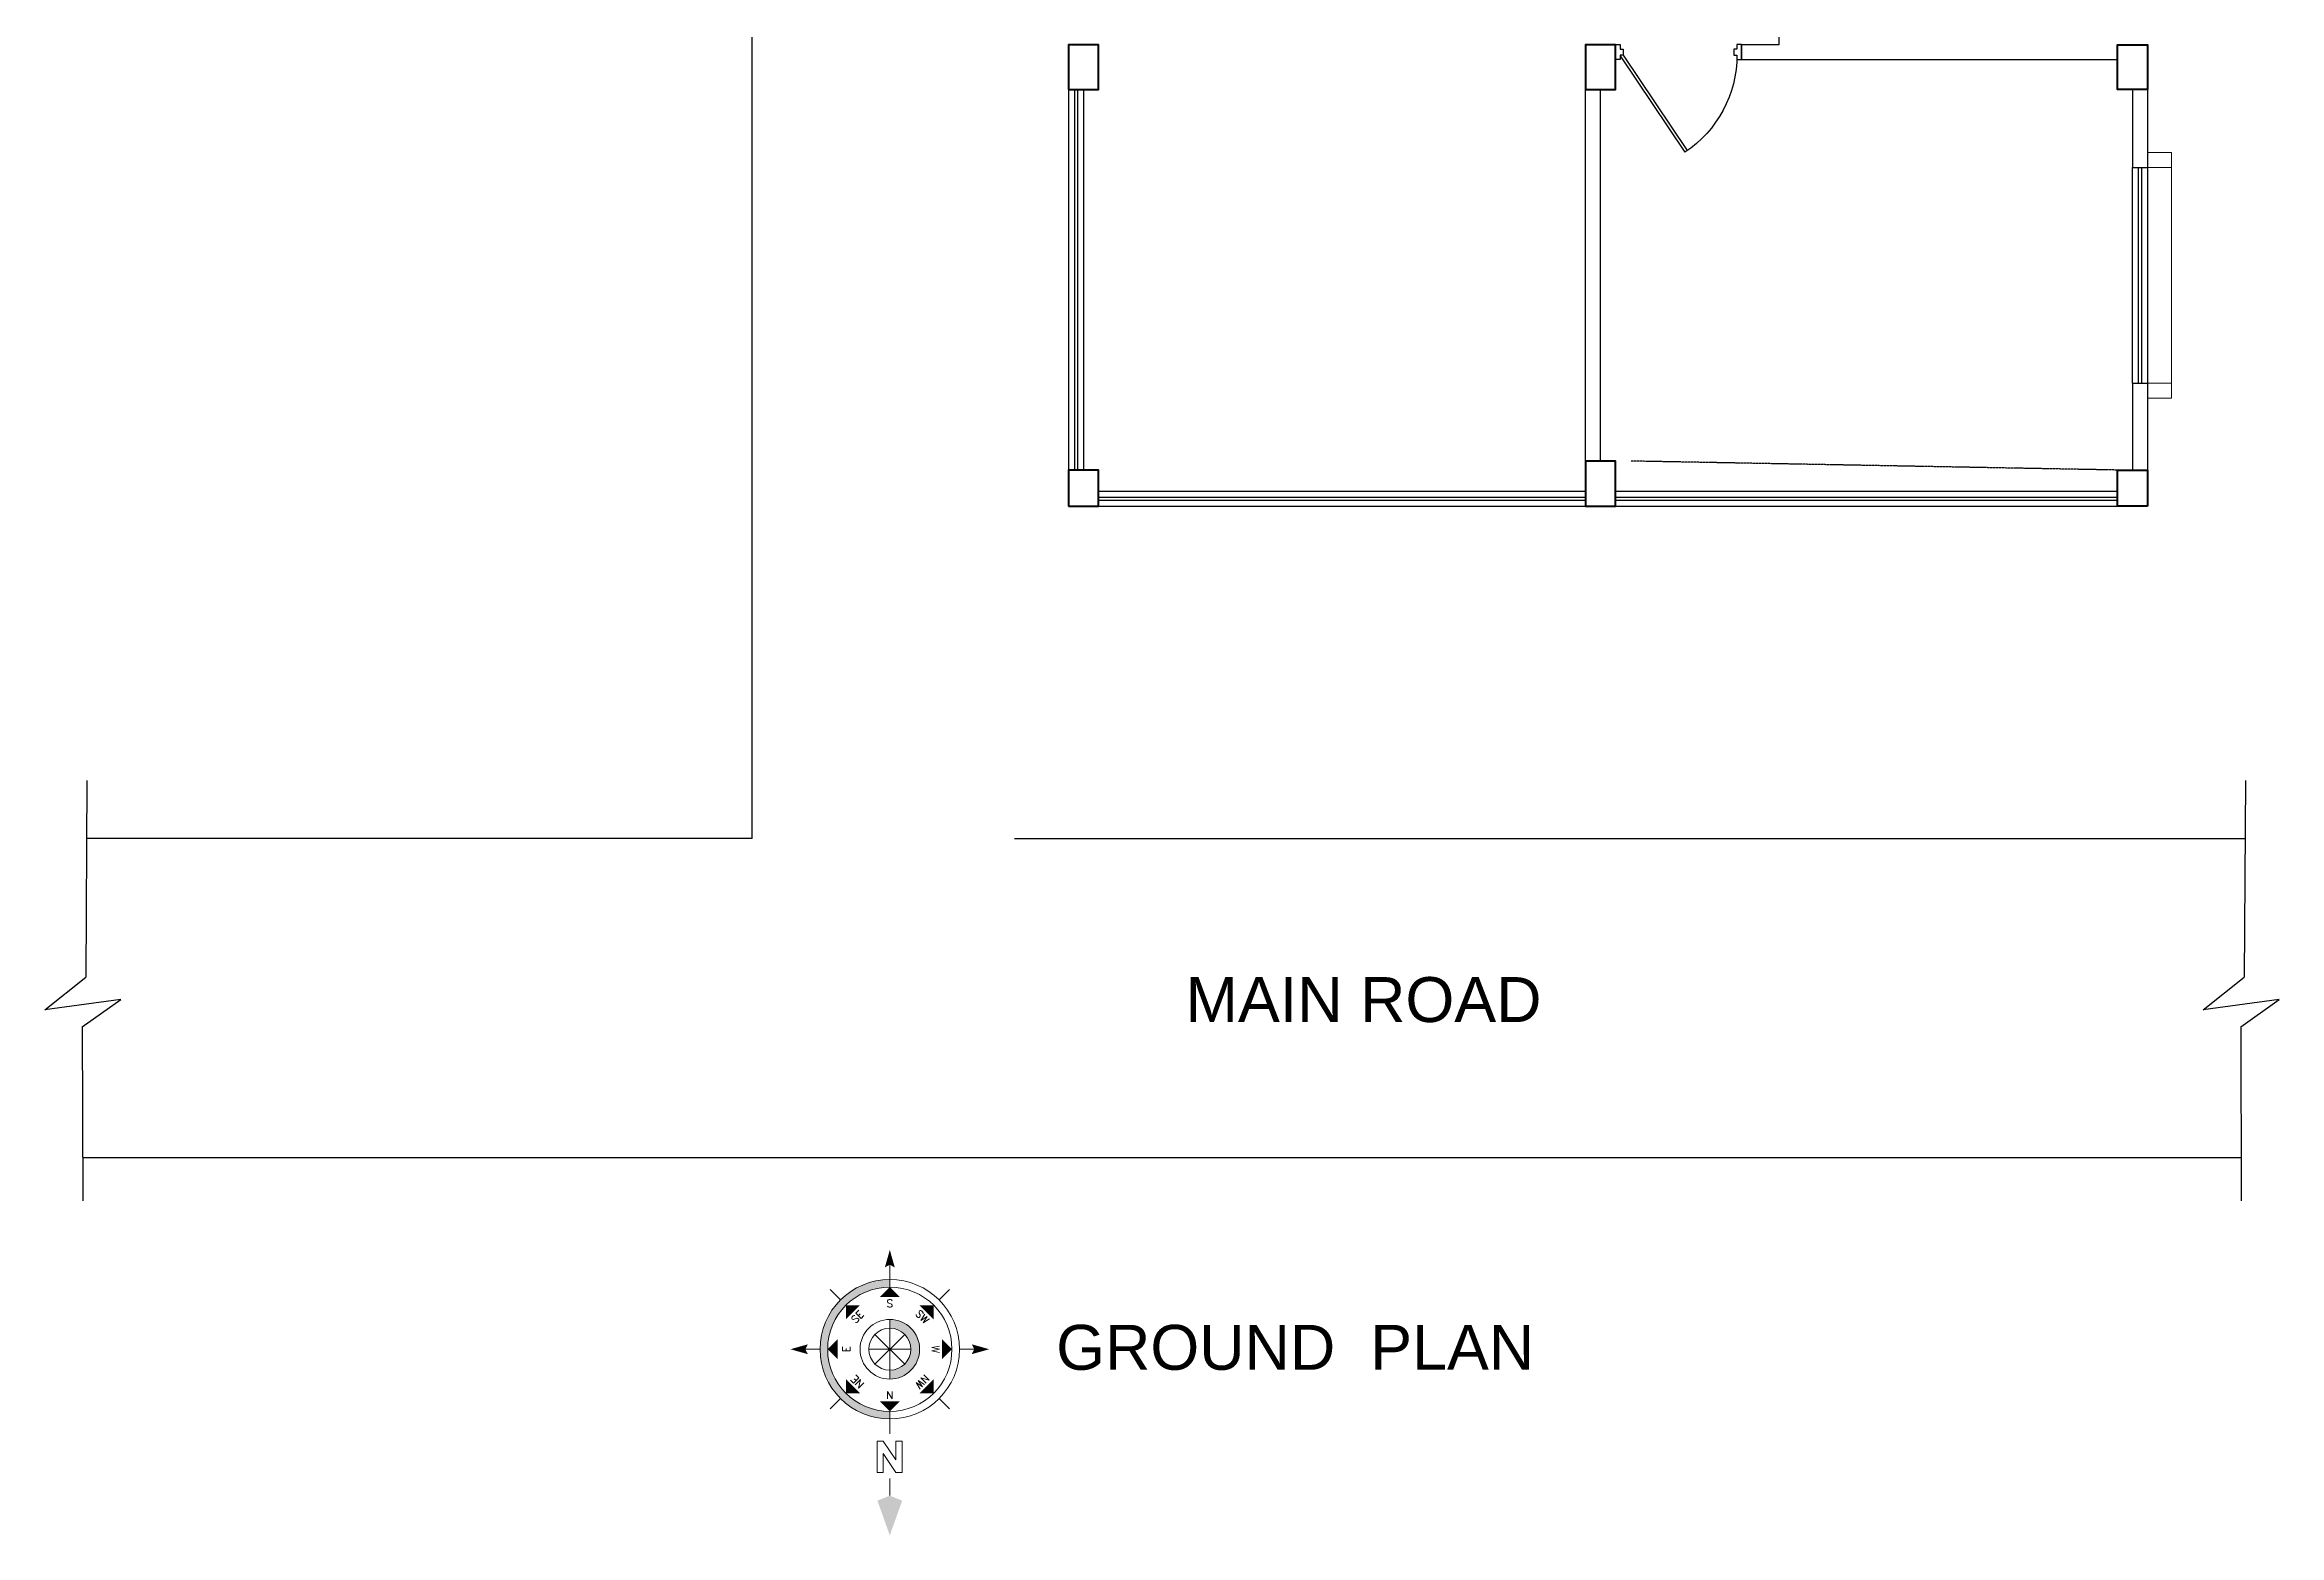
# Model space of a CAD drawing. Header units: inches. Extents: x -54558 to 35158, y -4190 to 41945.
# Drawn here: x 1177 to 1923, y 4957 to 5454 of the extents above; entities that cross this region are included whole.
import ezdxf
from ezdxf.enums import TextEntityAlignment as Align

# ---------------------------------------------------------------- set-up
doc = ezdxf.new("R2010")
doc.units = ezdxf.units.IN
doc.header["$MEASUREMENT"] = 0
doc.linetypes.add('AUDIT_I_190731160832-11', pattern=[0.375, 0.25, -0.125])
doc.linetypes.add('Dash 1_16_', pattern=[3.175, 1.5875, -1.5875])
doc.layers.get('0').update_dxf_attribs({"true_color": 0xe4c8de})
for name, color, linetype, lineweight in [('A-FURN-FIXD', 44, 'Continuous', 9), ('A_WALL', 7, 'Continuous', 30), ('colum', 241, 'Continuous', 40), ('railing', 6, 'Continuous', 5), ('ROAD', 251, 'Continuous', 30), ('sanshade', 252, 'Continuous', 5), ('Wall-02', 7, 'Continuous', 30), ('windo', 140, 'Continuous', 25)]:
    doc.layers.add(name, color=color, linetype=linetype, lineweight=lineweight)
doc.layers.add('door', color=34, linetype='Continuous')
doc.layers.add('title', color=7, linetype='Continuous')
doc.styles.add('Arial', font='arial.ttf')
doc.styles.add('ROMANS', font='romans.shx', dxfattribs={"width": 0.8})

# ---------------------------------------------------------------- blocks, each defined once
blk = doc.blocks.new('tyer')
at = {"layer": 'sanshade'}
for points in [[(-25800.79, -9018.32), (-25792.79, -9018.32), (-25792.79, -9023.32), (-25800.79, -9023.32)], [(-25800.79, -9018.32), (-25792.79, -9018.32), (-25792.79, -9100.32), (-25800.79, -9100.32)], [(-25800.79, -9095.32), (-25792.79, -9095.32), (-25792.79, -9100.32), (-25800.79, -9100.32)]]:
    blk.add_lwpolyline(points, close=True, dxfattribs=at)
blk = doc.blocks.new('Anno_North_J_Metric')
at = {"layer": 'title', "lineweight": 18}
h = blk.add_hatch(color=256, dxfattribs=at)
h.paths.add_polyline_path([(4.17, 0), (4.68, 0, 1), (-4.68, 0), (-4.17, 0, -1)])
h.paths.add_polyline_path([(-1.41, 0), (-2, 0, 1), (2, 0), (1.41, 0, -1)])
for p, q in [((0, 4.68), (0, 5.67)), ((-3.31, 3.31), (-4.01, 4.01)), ((3.31, 3.31), (4.01, 4.01)), ((-8.67, 0), (-9.83, 0)), ((-8.27, 0.86), (-6.17, 0.86)), ((-8.27, 0.44), (-8.27, 0.86)), ((-7.01, 0.44), (-8.27, 0.44)), ((-8.27, -0.4), (-7.01, 0.44)), ((-6.17, 0.44), (-7.43, -0.4)), ((-6.17, 0.86), (-6.17, 0.44)), ((-4.68, 0), (-5.67, 0)), ((-4.68, 0), (-4.17, 0)), ((1, -1), (-1, 1)), ((1, 1), (-1, -1)), ((-1, 1), (1, -1)), ((-1, -1), (1, 1)), ((0, -1.41), (0, 1.41)), ((0, 1.41), (0, -1.41)), ((1.41, 0), (2, 0)), ((4.68, 0), (4.17, 0)), ((4.68, 0), (5.67, 0)), ((-8.27, -0.82), (-8.27, -0.4)), ((-6.17, -0.82), (-8.27, -0.82)), ((-7.43, -0.4), (-6.17, -0.4)), ((-6.17, -0.4), (-6.17, -0.82)), ((-1.41, 0), (-2, 0)), ((1.41, 0), (-1.41, 0)), ((-1.41, 0), (1.41, 0)), ((-3.31, -3.31), (-4.01, -4.01)), ((3.31, -3.31), (4.01, -4.01)), ((0, -4.68), (0, -5.67))]:
    blk.add_line(p, q, dxfattribs=at)
for radius in [4.68, 4.17, 2, 1.41]:
    blk.add_circle((0, 0), radius, dxfattribs=at)
for points in [[(-0.33, 5.5), (0, 5.67), (0, 6.67)], [(0, 6.67), (0.33, 5.5), (0, 5.67)], [(0, 4.17), (0.67, 3.5), (-0.67, 3.5)], [(-2.95, 2.95), (-2, 2.95), (-2.95, 2)], [(2.95, 2.95), (2.95, 2), (2, 2.95)], [(-9.83, 0), (-10.17, 0.83), (-12.5, 0)], [(-12.5, 0), (-10.17, -0.83), (-9.83, 0)], [(-4.17, 0), (-3.5, 0.67), (-3.5, -0.67)], [(4.17, 0), (3.5, -0.67), (3.5, 0.67)], [(5.5, 0.33), (5.67, 0), (6.67, 0)], [(6.67, 0), (5.5, -0.33), (5.67, 0)], [(-2.95, -2.95), (-2.95, -2), (-2, -2.95)], [(2.95, -2.95), (2, -2.95), (2.95, -2)], [(0, -4.17), (-0.67, -3.5), (0.67, -3.5)], [(0, -6.67), (-0.33, -5.5), (0, -5.67)], [(0.33, -5.5), (0, -5.67), (0, -6.67)]]:
    blk.add_solid(points, dxfattribs=at)
at = {"layer": 'title', "lineweight": 18, "style": 'ROMANS'}
blk.add_text('E', height=0.5, dxfattribs=at).set_placement((0, 2.67), align=Align.CENTER)
for s, rotation, p in [('NE', 45, (-2, 2)), ('SE', 315, (2, 2)), ('N', 90, (-2.83, 0)), ('S', 90, (3.33, 0)), ('NW', 135, (-2, -2)), ('W', 180, (0, -2.83)), ('SW', 225, (2, -2))]:
    blk.add_text(s, height=0.5, rotation=rotation, dxfattribs=at).set_placement(p, align=Align.CENTER)
blk = doc.blocks.new('North')
at = {"layer": 'title', "linetype": 'Dash 1_16_', "lineweight": 20, "xscale": 79.54979519464541, "yscale": 79.54979519464541, "zscale": 79.54979519464541, "rotation": 270}
blk.add_blockref('Anno_North_J_Metric', (8025510, 1107807), dxfattribs=at)
blk = doc.blocks.new('efre')
at = {"layer": 'door'}
for p, q in [((10922.87, 10339.43), (10901.44, 10307.52)), ((10923.87, 10339.12), (10902.26, 10306.96))]:
    blk.add_line(p, q, dxfattribs=at)
for points in [[(10885.87, 10339.43), (10884.87, 10339.43), (10884.87, 10337.89), (10883.37, 10337.89), (10883.37, 10342.89), (10884.87, 10342.89), (10884.87, 10341.35), (10885.87, 10341.35)], [(10922.87, 10339.43), (10923.87, 10339.43), (10923.87, 10337.89), (10925.37, 10337.89), (10925.37, 10342.89), (10923.87, 10342.89), (10923.87, 10341.35), (10922.87, 10341.35)]]:
    blk.add_lwpolyline(points, close=True, dxfattribs=at)
blk.add_arc((10923.87, 10339.43), 39, 180, 236.36425, dxfattribs=at)

msp = doc.modelspace()

# ---------------------------------------------------------------- linework, layer by layer
at = {"linetype": 'AUDIT_I_190731160832-11', "ltscale": 0.25}
msp.add_line((1868.671, 5312.181), (1706.171, 5315.181), dxfattribs=at)
at = {"layer": 'colum'}
for points in [[(1518.671, 5439.181), (1528.671, 5439.181), (1528.671, 5454.181), (1518.671, 5454.181)], [(1691.171, 5439.181), (1701.171, 5439.181), (1701.171, 5454.181), (1691.171, 5454.181)], [(1878.671, 5439.181), (1868.671, 5439.181), (1868.671, 5454.181), (1878.671, 5454.181)], [(1518.671, 5300.181), (1528.671, 5300.181), (1528.671, 5312.181), (1518.671, 5312.181)], [(1691.171, 5300.181), (1701.171, 5300.181), (1701.171, 5315.181), (1691.171, 5315.181)], [(1878.671, 5300.181), (1868.671, 5300.181), (1868.671, 5312.181), (1878.671, 5312.181)]]:
    msp.add_lwpolyline(points, close=True, dxfattribs=at)
at = {"layer": 'ROAD'}
for p, q in [((1413.112, 5189.181), (1413.112, 6114.378)), ((1191.128, 5208.555), (1190.775, 5142.913)), ((1911.277, 5208.555), (1910.924, 5142.913)), ((1413.112, 5189.181), (1191.024, 5189.181)), ((1500.671, 5189.181), (1911.173, 5189.181)), ((1177.051, 5131.969), (1190.775, 5142.913)), ((1897.2, 5131.969), (1910.924, 5142.913)), ((1202.455, 5135.419), (1177.051, 5131.969)), ((1189.572, 5126.335), (1202.455, 5135.419)), ((1922.604, 5135.419), (1897.2, 5131.969)), ((1909.721, 5126.335), (1922.604, 5135.419)), ((1189.572, 5126.335), (1189.756, 5068.193)), ((1909.721, 5126.335), (1909.905, 5068.193)), ((1189.71, 5082.701), (1909.859, 5082.701))]:
    msp.add_line(p, q, dxfattribs=at)
at = {"layer": 'Wall-02'}
for p, q in [((1691.171, 5315.181), (1691.171, 5439.181)), ((1696.171, 5315.181), (1696.171, 5439.181)), ((1873.671, 5439.181), (1873.671, 5413.181)), ((1878.671, 5439.181), (1878.671, 5413.181)), ((1873.671, 5413.181), (1878.671, 5413.181)), ((1873.671, 5341.181), (1873.671, 5312.181)), ((1873.671, 5341.181), (1878.671, 5341.181)), ((1878.671, 5341.181), (1878.671, 5312.181))]:
    msp.add_line(p, q, dxfattribs=at)
msp.add_lwpolyline([(1755.671, 5513.181), (1755.671, 5454.181), (1743.171, 5454.181), (1743.171, 5449.181), (1868.671, 5449.181)], dxfattribs=at)
at = {"layer": 'windo'}
for p, q in [((1518.671, 5439.181), (1518.671, 5312.181)), ((1520.671, 5439.181), (1520.671, 5312.181)), ((1521.671, 5439.181), (1521.671, 5312.181)), ((1523.671, 5439.181), (1523.671, 5312.181)), ((1873.671, 5341.181), (1873.671, 5413.181)), ((1875.671, 5341.181), (1875.671, 5413.181)), ((1876.671, 5413.181), (1876.671, 5341.181)), ((1878.671, 5413.181), (1878.671, 5341.181)), ((1528.671, 5305.181), (1691.171, 5305.181)), ((1528.671, 5303.181), (1691.171, 5303.181)), ((1528.671, 5302.181), (1691.171, 5302.181)), ((1701.171, 5305.181), (1868.671, 5305.181)), ((1701.171, 5303.181), (1868.671, 5303.181)), ((1701.171, 5302.181), (1868.671, 5302.181)), ((1528.671, 5300.181), (1691.171, 5300.181)), ((1701.171, 5300.181), (1868.671, 5300.181))]:
    msp.add_line(p, q, dxfattribs=at)

# ---------------------------------------------------------------- block references
at = {"layer": 'A-FURN-FIXD', "lineweight": 30, "xscale": 0.0625, "yscale": 0.0625, "zscale": 0.0625, "rotation": 180}
msp.add_blockref('North', (503053.392, 74256.64), dxfattribs=at)
at = {"layer": 'A_WALL', "xscale": -1}
msp.add_blockref('efre', (12626.536, -4888.707), dxfattribs=at)
at = {"layer": 'railing'}
msp.add_blockref('tyer', (27679.459, 14436.501), dxfattribs=at)

# ---------------------------------------------------------------- texts
at = {"char_height": 15, "width": 161.39351, "attachment_point": 1, "style": 'Arial'}
for s, insert in [('MAIN ROAD', (1557.717, 5142.926)), ('GROUND  PLAN', (1514.52, 5026.837))]:
    msp.add_mtext(s, dxfattribs=dict(at, insert=insert))

doc.saveas('drawing.dxf')
